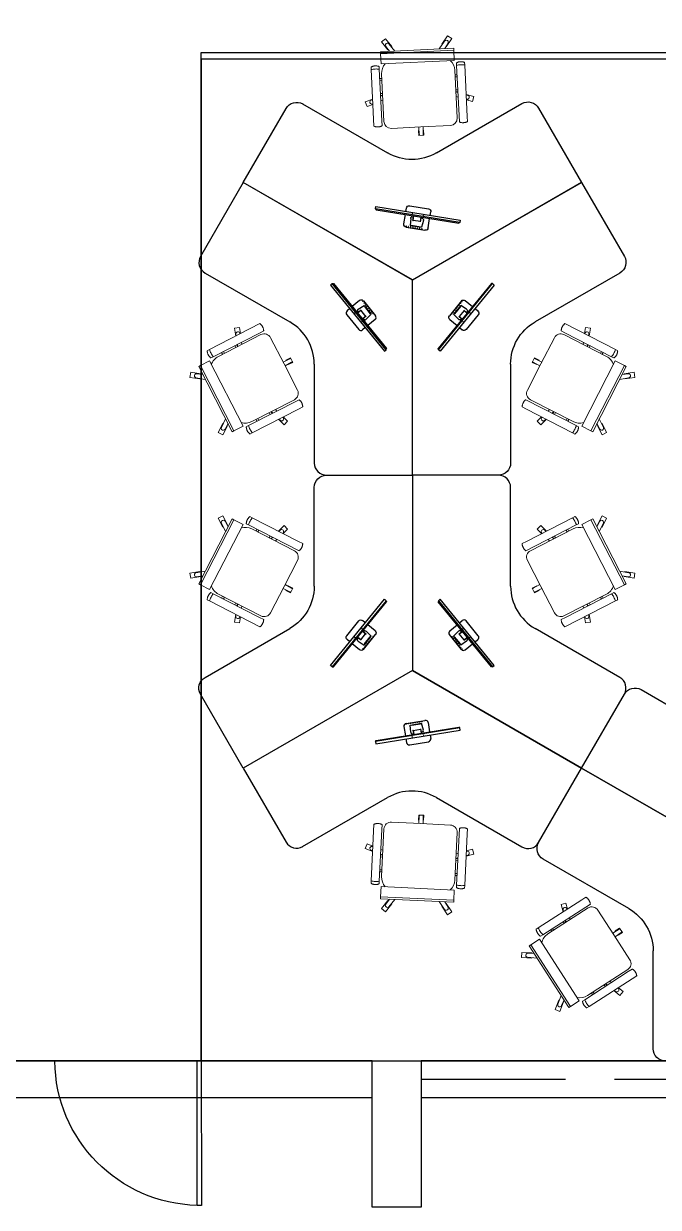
# Model space of a CAD drawing. Header units: millimetres. Extents: x 1993 to 4093, y 1262 to 2017.
# Drawn here: x 2483.1 to 2639, y 1262.1 to 1553.1 of the extents above; entities that cross this region are included whole.
import ezdxf

# ---------------------------------------------------------------- set-up
doc = ezdxf.new("R2010")
doc.units = ezdxf.units.MM
for name, color, linetype, lineweight in [('CHAIR MB', 252, 'Continuous', 18), ('DOOR VISION PANEL', 12, 'Continuous', 25), ('FLR CARPET', 254, 'Continuous', 15), ('PASSAGE', 251, 'Continuous', 25), ('WALL', 251, 'Continuous', 30), ('WORKSTATION - Y SHAPED', 251, 'Continuous', 25)]:
    doc.layers.add(name, color=color, linetype=linetype, lineweight=lineweight)
for name, color, linetype in [('COLUMN', 251, 'Continuous'), ('FACADE', 140, 'Continuous'), ('PLANNER', 3, 'Continuous')]:
    doc.layers.add(name, color=color, linetype=linetype)

# ---------------------------------------------------------------- blocks, each defined once
blk = doc.blocks.new('CHAIR MB2')
at = {"layer": 'CHAIR MB'}
for p, q in [((2.57, 11.5), (3.16, 13.35)), ((2.83, 11.9), (2.69, 11.51)), ((4.35, 12.96), (3.16, 13.35)), ((4.35, 12.96), (3.88, 11.51)), ((-8.95, 9), (-8.45, 9)), ((-8.95, 9), (-8.95, -9)), ((-8.95, 9), (-8.95, -9)), ((-8.45, 9), (-5.94, 9)), ((-8.45, 9), (-8.45, -9)), ((-8.45, -9), (-8.45, 9)), ((-5.94, 9), (-5.94, -9)), ((8.07, 9.51), (-4.67, 9.51)), ((8.25, 9), (-3.5, 9)), ((-2.35, 9.51), (-2.35, 9)), ((-1.85, 9), (-1.85, 9.51)), ((1.31, 9.51), (1.31, 9)), ((1.81, 9), (1.81, 9.51)), ((2, 9.51), (1.83, 9)), ((2.98, 9), (3.14, 9.51)), ((3.75, 11.51), (3.77, 11.59)), ((-11.34, 8.64), (-12.07, 7.62)), ((-10.06, 6.16), (-12.07, 7.62)), ((-11.34, 8.64), (-9.32, 7.17)), ((-10.8, 6.86), (-8.95, 5.46)), ((-8.95, 6.78), (-10.21, 7.66)), ((-10.06, 6.16), (-9.99, 6.25)), ((-9.39, 7.08), (-9.32, 7.17)), ((10, 0), (10, 7.25)), ((11.84, 0.5), (10, 0.53)), ((10, -7.25), (10, 0)), ((10.83, 0.63), (12.07, 0.63)), ((10.83, 0.63), (10.83, 0.52)), ((12.07, -0.63), (12.07, 0.63)), ((10, -0.53), (11.84, -0.5)), ((10.83, -0.52), (10.83, -0.63)), ((12.07, -0.63), (10.83, -0.63)), ((-8.95, -5.46), (-10.8, -6.86)), ((-12.07, -7.62), (-10.06, -6.16)), ((-12.07, -7.62), (-11.34, -8.64)), ((-9.32, -7.17), (-11.34, -8.64)), ((-10.21, -7.66), (-8.95, -6.78)), ((-9.99, -6.25), (-10.06, -6.16)), ((-9.32, -7.17), (-9.39, -7.08)), ((-8.45, -9), (-8.95, -9)), ((-5.94, -9), (-8.45, -9)), ((8.07, -11.51), (-4.67, -11.51)), ((-3.5, -9), (8.25, -9)), ((-2.35, -9), (-2.35, -9.51)), ((-1.85, -9.51), (-1.85, -9)), ((1.31, -9), (1.31, -9.51)), ((1.81, -9.51), (1.81, -9)), ((1.83, -9), (2, -9.51)), ((3.16, -13.35), (2.57, -11.5)), ((2.69, -11.51), (2.83, -11.9)), ((3.14, -9.51), (2.98, -9)), ((3.77, -11.59), (3.75, -11.51)), ((3.88, -11.51), (4.35, -12.96)), ((3.16, -13.35), (4.35, -12.96))]:
    blk.add_line(p, q, dxfattribs=at)
for points in [[(-4.67, 9.51), (-5.31, 9.51), (-5.35, 9.59), (-5.39, 9.68), (-5.42, 9.77), (-5.45, 9.86), (-5.47, 9.95), (-5.49, 10.05), (-5.51, 10.14), (-5.52, 10.23), (-5.53, 10.33), (-5.53, 10.42), (-5.54, 10.52), (-5.53, 10.61), (-5.53, 10.71), (-5.52, 10.8), (-5.5, 10.9), (-5.49, 10.99), (-5.47, 11.08), (-5.44, 11.17), (-5.41, 11.26), (-5.38, 11.35), (-5.34, 11.44), (-5.31, 11.51), (-4.67, 11.51)], [(-4.67, 11.51), (9.26, 11.51), (9.3, 11.42), (9.34, 11.33), (9.37, 11.24), (9.4, 11.15), (9.42, 11.06), (9.44, 10.97), (9.46, 10.87), (9.47, 10.78), (9.48, 10.68), (9.48, 10.59), (9.48, 10.5), (9.48, 10.4), (9.48, 10.31), (9.47, 10.21), (9.45, 10.12), (9.44, 10.02), (9.41, 9.93), (9.39, 9.84), (9.36, 9.75), (9.33, 9.66), (9.29, 9.57), (9.26, 9.51), (8.07, 9.51)], [(-4.67, -11.51), (-5.31, -11.51), (-5.35, -11.42), (-5.39, -11.33), (-5.42, -11.24), (-5.45, -11.15), (-5.47, -11.06), (-5.49, -10.97), (-5.51, -10.87), (-5.52, -10.78), (-5.53, -10.68), (-5.53, -10.59), (-5.54, -10.5), (-5.53, -10.4), (-5.53, -10.31), (-5.52, -10.21), (-5.5, -10.12), (-5.49, -10.02), (-5.47, -9.93), (-5.44, -9.84), (-5.41, -9.75), (-5.38, -9.66), (-5.34, -9.57), (-5.31, -9.51), (-4.67, -9.51)], [(-4.67, -9.51), (9.26, -9.51), (9.3, -9.59), (9.34, -9.68), (9.37, -9.77), (9.4, -9.86), (9.42, -9.95), (9.44, -10.05), (9.46, -10.14), (9.47, -10.23), (9.48, -10.33), (9.48, -10.42), (9.48, -10.52), (9.48, -10.61), (9.48, -10.71), (9.47, -10.8), (9.45, -10.9), (9.44, -10.99), (9.41, -11.08), (9.39, -11.17), (9.36, -11.26), (9.33, -11.35), (9.29, -11.44), (9.26, -11.51), (8.07, -11.51)]]:
    blk.add_lwpolyline(points, dxfattribs=at)
for centre, radius, start, end in [((-3.5, 5.5), 3.5, 90, 134.2304), ((8.25, 7.25), 1.75, 0, 90), ((-3.5, -5.5), 3.5, 225.7696, 270), ((8.25, -7.25), 1.75, 270, 0)]:
    blk.add_arc(centre, radius, start, end, dxfattribs=at)
for centre, major_axis, start_param, end_param in [((3.3, 11.75), (-0.473, 0.154), 3.141593, 6.283185), ((-10.51, 7.26), (0.292, 0.402), 0, 3.141593), ((11.84, 0), (0, 0.497), 5.773119, 6.283185), ((11.84, 0), (0, 0.497), 3.141593, 3.65168), ((-10.51, -7.26), (-0.292, 0.402), 0, 3.141593), ((3.3, -11.75), (0.473, 0.154), 3.141593, 6.283185)]:
    blk.add_ellipse(centre, major_axis=major_axis, ratio=0.96783, start_param=start_param, end_param=end_param, dxfattribs=at)
at = {"layer": 'CHAIR MB', "start_tangent": (-0.206196, -0.978511), "end_tangent": (0.206223, -0.978505)}
for points in [[(-4.67, 11.51), (-4.77, 10.51), (-4.67, 9.51)], [(-4.67, -9.51), (-4.77, -10.51), (-4.67, -11.51)]]:
    blk.add_spline(points, degree=3, dxfattribs=at)
blk = doc.blocks.new('WORKSTAION HEXA 4FT')
at = {"layer": 'WORKSTATION - Y SHAPED'}
for p, q in [((-10.86, 33), (-31.98, 33)), ((-31.98, 33), (-31.98, -15)), ((-7.86, 5.71), (-7.86, 30)), ((-25.56, 2.15), (-25.62, 1.87)), ((-12.58, -14.12), (-25.62, 1.87)), ((-25.13, 2.51), (-25.56, 2.15)), ((-25.56, 2.15), (-12.29, -14.12)), ((-11.86, -13.77), (-25.13, 2.51)), ((-20.4, -3.29), (-19.74, -2.72)), ((-15.83, -6.45), (-18.79, -2.82)), ((-22.81, -5.26), (-21, -3.79)), ((-20.64, -5.36), (-21.87, -6.58)), ((-20.57, -6.09), (-19.9, -5.54)), ((-20.56, -6.1), (-19.69, -5.4)), ((-20.25, -5.22), (-20.13, -5.27)), ((-20.13, -5.27), (-19.9, -5.54)), ((18.99, -16.72), (-1.86, -4.68)), ((-19.94, -9.84), (-22.9, -6.2)), ((-20.1, -8.75), (-21.87, -6.58)), ((-21.71, -6.78), (-21.62, -6.71)), ((-21.69, -6.8), (-21.62, -6.74)), ((-20.18, -8.48), (-21.62, -6.71)), ((-20.21, -8.47), (-21.62, -6.74)), ((-20.56, -6.1), (-20.57, -6.09)), ((-19.28, -7.49), (-20.47, -6.03)), ((-20.28, -8.53), (-20.21, -8.47)), ((-20.27, -8.55), (-20.18, -8.48)), ((-18.66, -7.79), (-20.1, -8.75)), ((-19.37, -7.56), (-18.5, -6.85)), ((-19.36, -7.58), (-19.37, -7.56)), ((-19.36, -7.58), (-18.69, -7.03)), ((-18.99, -9.93), (-17.19, -8.46)), ((-18.47, -7.3), (-18.69, -7.03)), ((-18.45, -7.44), (-18.47, -7.3)), ((-16.59, -7.97), (-15.93, -7.4)), ((-12.29, -14.12), (-12.58, -14.12)), ((-12.29, -14.12), (-11.86, -13.77)), ((-31.98, -15), (9.59, -39)), ((9.59, -39), (20.09, -20.81))]:
    blk.add_line(p, q, dxfattribs=at)
for centre, radius in [((-19.59, -4.72), 0.0447), ((-22.28, -6.73), 0.0674), ((-21.92, -7.16), 0.0674), ((-21.57, -7.6), 0.0674), ((-21.22, -8.03), 0.0674), ((-20.86, -8.46), 0.0674), ((-17.82, -6.89), 0.0447), ((-20.51, -8.9), 0.0674), ((-20.16, -9.33), 0.0674), ((-19.81, -9.76), 0.0674)]:
    blk.add_circle(centre, radius, dxfattribs=at)
for centre, radius, start, end in [((-10.86, 30), 3, 0, 90), ((4.14, 5.71), 12, 180, 240), ((-19.31, -3.24), 0.67, 39.2013, 129.2013), ((-22.38, -5.78), 0.67, 129.2013, 219.2013), ((-20.32, -5.64), 0.421, 80.2365, 139.3196), ((-18.87, -7.42), 0.421, 299.0829, 358.1661), ((-16.35, -6.88), 0.67, 309.2013, 39.2013), ((-19.42, -9.41), 0.67, 219.2013, 309.2013), ((17.49, -19.31), 3, 330, 60)]:
    blk.add_arc(centre, radius, start, end, dxfattribs=at)
blk = doc.blocks.new('Door_Fire')
at = {"layer": 'DOOR VISION PANEL'}
blk.add_lwpolyline([(34.28, 1.01), (0, 1.01), (0, 0), (34.28, 0)], close=True, dxfattribs=at)
blk.add_arc((-0.3, 0.17), 34.59, 1.3835, 89.4973, dxfattribs=at)
blk = doc.blocks.new('WORKSTATION AREA 02')
at = {"ltscale": 25}
blk.add_lwpolyline([(96613.36, 8352.75), (98143.35, 8352.75), (98143.35, 8599.07), (96613.36, 8599.07)], close=True, dxfattribs=at)

msp = doc.modelspace()

# ---------------------------------------------------------------- linework, layer by layer
at = {"layer": 'COLUMN', "ltscale": 25}
msp.add_lwpolyline([(2568.7, 1298.09), (2580.7, 1298.09), (2580.7, 1262.09), (2568.7, 1262.09)], close=True, dxfattribs=at)
at = {"layer": 'FACADE', "ltscale": 25}
for points in [[(2580.7, 1293.59), (2616.2, 1293.59)], [(2628.2, 1293.59), (2664.7, 1293.59)]]:
    msp.add_lwpolyline(points, dxfattribs=at)
at = {"layer": 'FLR CARPET', "ltscale": 25}
msp.add_lwpolyline([(3405.46, 1298.09), (2526.7, 1298.09), (2526.7, 1546.01), (2707.03, 1546.01), (2714.85, 1542.64), (2722.35, 1538.61), (2729.48, 1533.94), (2736.17, 1528.67), (2742.39, 1522.85), (2748.08, 1516.51), (2753.2, 1509.7), (2757.72, 1502.48), (2761.6, 1494.9), (2764.8, 1487), (2767.32, 1478.86), (2769.12, 1470.54), (2770.2, 1462.09), (2770.2, 1442.09), (2782.2, 1442.09), (2782.2, 1462.09), (2913.2, 1462.09)], dxfattribs=at)
at = {"layer": 'PASSAGE'}
msp.add_lwpolyline([(2472.7, 1298.09), (2526.7, 1298.09), (2526.7, 1546.01), (2707.03, 1546.01), (2714.82, 1542.59), (2722.28, 1538.52), (2729.38, 1533.83), (2736.05, 1528.55), (2742.24, 1522.72), (2747.92, 1516.38), (2753.03, 1509.58), (2757.55, 1502.37), (2761.44, 1494.81), (2764.67, 1486.94), (2767.22, 1478.82), (2769.06, 1470.52), (2770.2, 1462.09), (3398.2, 1462.09)], dxfattribs=at)
at = {"layer": 'WALL', "ltscale": 25}
for points in [[(2473.7, 1289.09), (2568.7, 1289.09), (2568.7, 1298.07), (2473.7, 1298.07)], [(2664.7, 1298.09), (2580.7, 1298.09), (2580.7, 1289.09), (2664.7, 1289.09)]]:
    msp.add_lwpolyline(points, close=True, dxfattribs=at)

# ---------------------------------------------------------------- block references
at = {"layer": 'CHAIR MB', "xscale": -1}
for p, rotation in [((2580.17, 1537.72), 92.8266366490753), ((2619.03, 1464.89), 332.8266366490861), ((2538.13, 1419.28), 152.826636649086), ((2619.67, 1323.65), 212.8266366490405)]:
    msp.add_blockref('CHAIR MB2', p, dxfattribs=dict(at, rotation=rotation))
at = {"layer": 'CHAIR MB'}
for p, rotation in [((2538.13, 1464.89), 27.17336335091398), ((2619.03, 1419.28), 207.1733633509139), ((2580.17, 1346.46), 87.17336335092475)]:
    msp.add_blockref('CHAIR MB2', p, dxfattribs=dict(at, rotation=rotation))
at = {"layer": 'DOOR VISION PANEL', "xscale": -1.035556937040495, "yscale": 1.035556937040494, "zscale": 1.035556937040494, "rotation": 90.03577050794456}
msp.add_blockref('Door_Fire', (2526.7, 1298.07), dxfattribs=at)
at = {"layer": 'PLANNER'}
msp.add_blockref('WORKSTATION AREA 02', (-94086.66, -7054.66), dxfattribs=at)
at = {"layer": 'WORKSTATION - Y SHAPED', "xscale": -1}
for p, rotation in [((2575.58, 1525.28), 299.9999999999893), ((2610.56, 1475.09), 180), ((2658.72, 1381.28), 299.9999999999653), ((2632.74, 1325.89), 59.99999999995446)]:
    msp.add_blockref('WORKSTAION HEXA 4FT', p, dxfattribs=dict(at, rotation=rotation))
at = {"layer": 'WORKSTATION - Y SHAPED'}
for p, rotation in [((2546.6, 1475.09), 180), ((2575.58, 1358.89), 240.0000000000106)]:
    msp.add_blockref('WORKSTAION HEXA 4FT', p, dxfattribs=dict(at, rotation=rotation))
at = {"layer": 'WORKSTATION - Y SHAPED', "xscale": -1}
msp.add_blockref('WORKSTAION HEXA 4FT', (2546.6, 1409.09), dxfattribs=at)
at = {"layer": 'WORKSTATION - Y SHAPED'}
msp.add_blockref('WORKSTAION HEXA 4FT', (2610.56, 1409.09), dxfattribs=at)

doc.saveas('drawing.dxf')
